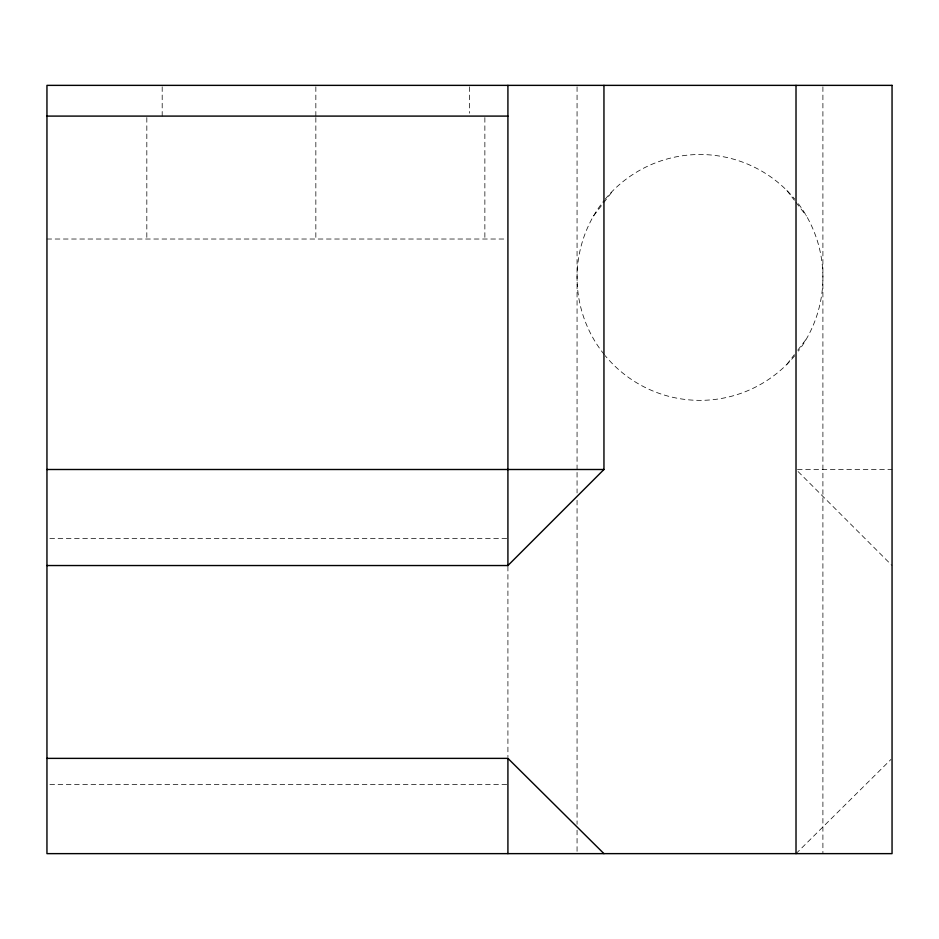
<?xml version="1.0" encoding="UTF-8"?>
<svg xmlns="http://www.w3.org/2000/svg" width="939" height="939" viewBox="0 0 939 939"><rect width="100%" height="100%" fill="white"/><g stroke="black" fill="none" stroke-linecap="round" stroke-linejoin="round"><path stroke-width="0.7" stroke-dasharray="4.7 3.52" d="M593.53 215.97L613.061 190.511M786.905 364.355L794.359 354.637M797.751 350.212L806.437 338.897M796.014 853.633L891.017 759.393M46.95 239.022L506.45 239.022M797.469 469.5L892.05 469.5M49.873 538.646L507.917 538.646M49.873 784.488L507.917 784.488M798.08 471.566L892.05 565.536M786.905 190.511L794.359 200.23M796.014 202.39L806.437 215.97M822.904 86.834L822.904 853.633M577.062 86.834L577.062 470.967M577.062 472.434L577.062 492.963M577.062 500.287L577.062 824.313M577.062 830.182L577.062 852.166M507.917 566.276L507.917 757.116M484.864 117.563L484.864 239.022M469.5 86.822L469.5 113.173M315.844 86.822L315.844 116.096M315.844 117.563L315.844 239.022M162.189 86.822L162.189 116.096M146.824 117.563L146.824 239.022M798.396 203.775A122.927 122.927 0 0 1 798.396 351.092M794.758 355.717A122.927 122.927 0 0 1 605.209 355.717M604.282 354.578A122.927 122.927 0 0 1 604.282 200.289M605.209 199.15A122.927 122.927 0 0 1 794.758 199.15"/><path stroke-width="1.41" d="M46.95 565.536L507.917 565.536L603.953 469.5L603.953 85.367M46.95 116.096L507.917 116.096M46.95 469.5L603.953 469.5M46.95 758.372L507.917 758.372L603.953 853.633M796.014 85.367L796.014 853.633M507.917 85.367L507.917 565.536M507.917 758.372L507.917 853.633M892.05 85.367L46.95 85.367L46.95 853.633L892.05 853.633L892.05 85.367"/></g></svg>
